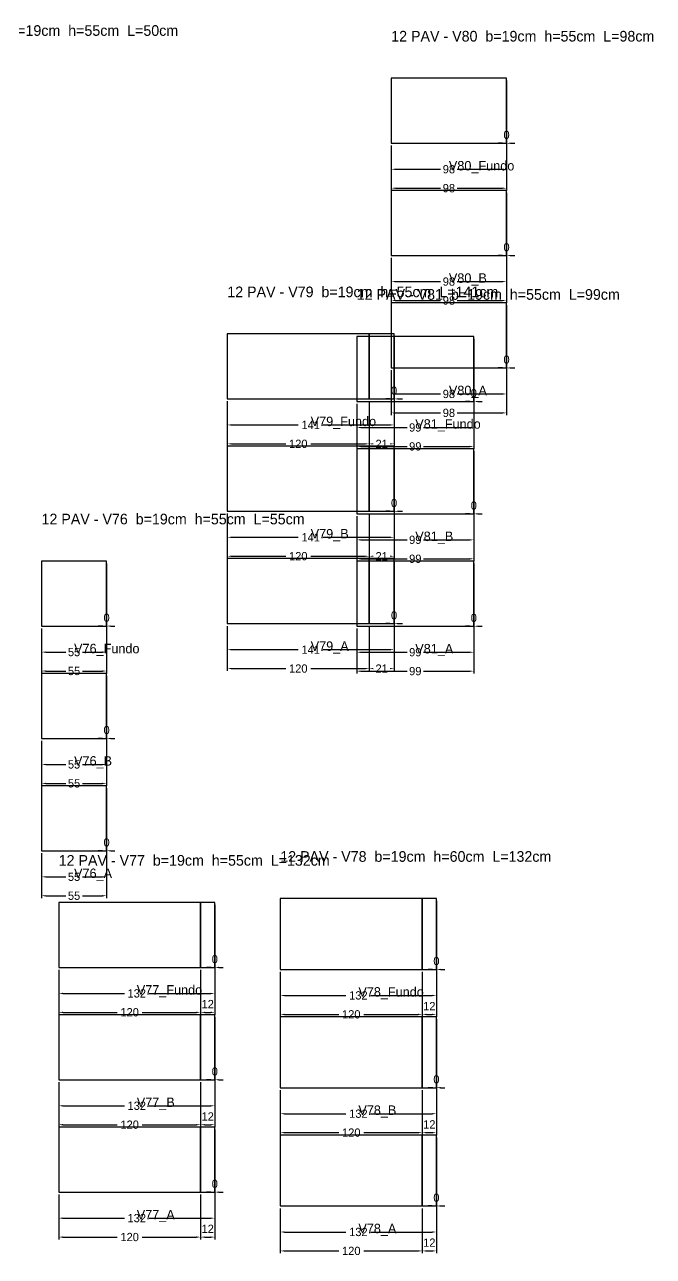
# Model space of a CAD drawing. Header units: metres. Extents: x 946 to 6411, y 1397 to 3666.
# Drawn here: x 5879 to 6411, y 1943 to 2984 of the extents above; entities that cross this region are included whole.
import ezdxf

# ---------------------------------------------------------------- set-up
doc = ezdxf.new("R2010")
doc.units = ezdxf.units.M
doc.layers.add('COTA', color=3, linetype='Continuous')
doc.dimstyles.new('COTA_VIG', dxfattribs={"dimtxt": 7, "dimasz": 3.5, "dimexe": 2, "dimexo": 2, "dimgap": 1.5, "dimtad": 1, "dimdec": 1, "dimcen": 2.5, "dimclrd": 3, "dimclre": 3, "dimclrt": 3, "dimazin": 3, "dimtfac": 1, "dimtmove": 0, "dimatfit": 3})

# ---------------------------------------------------------------- blocks, each defined once
blk = doc.blocks.new('_CLOSEDFILLED')
at = {"color": 0, "linetype": 'BYBLOCK'}
blk.add_solid([(-1, 0.16), (0, 0), (-1, -0.16)], dxfattribs=at)
blk = doc.blocks.new('*D709')
at = {"color": 3}
for p, q in [((5893.61, 2283.52), (5893.61, 2261.52)), ((5948.61, 2283.52), (5948.61, 2261.52)), ((5897.11, 2263.52), (5914.11, 2263.52)), ((5928.11, 2263.52), (5945.11, 2263.52))]:
    blk.add_line(p, q, dxfattribs=at)
at = {"layer": 'Defpoints'}
for p in [(5893.61, 2285.52), (5948.61, 2285.52), (5893.61, 2263.52)]:
    blk.add_point(p, dxfattribs=at)
at = {"layer": 'COTA', "color": 3, "xscale": 3.5, "yscale": 3.5, "rotation": 180}
blk.add_blockref('_CLOSEDFILLED', (5893.61, 2263.52), dxfattribs=at)
at = {"layer": 'COTA', "color": 3, "xscale": 3.5, "yscale": 3.5}
blk.add_blockref('_CLOSEDFILLED', (5948.61, 2263.52), dxfattribs=at)
at = {"layer": 'COTA', "color": 3, "insert": (5921.11, 2263.52), "char_height": 7, "attachment_point": 5}
blk.add_mtext('55', dxfattribs=at)
blk = doc.blocks.new('*D710')
at = {"color": 3}
for p, q in [((5893.61, 2283.52), (5893.61, 2245.52)), ((5948.61, 2283.52), (5948.61, 2245.52)), ((5897.11, 2247.52), (5914.11, 2247.52)), ((5928.11, 2247.52), (5945.11, 2247.52))]:
    blk.add_line(p, q, dxfattribs=at)
at = {"layer": 'Defpoints'}
for p in [(5893.61, 2285.52), (5948.61, 2285.52), (5893.61, 2247.52)]:
    blk.add_point(p, dxfattribs=at)
at = {"layer": 'COTA', "color": 3, "xscale": 3.5, "yscale": 3.5, "rotation": 180}
blk.add_blockref('_CLOSEDFILLED', (5893.61, 2247.52), dxfattribs=at)
at = {"layer": 'COTA', "color": 3, "xscale": 3.5, "yscale": 3.5}
blk.add_blockref('_CLOSEDFILLED', (5948.61, 2247.52), dxfattribs=at)
at = {"layer": 'COTA', "color": 3, "insert": (5921.11, 2247.52), "char_height": 7, "attachment_point": 5}
blk.add_mtext('55', dxfattribs=at)
blk = doc.blocks.new('*D712')
at = {"color": 3}
for p, q in [((5893.61, 2378.52), (5893.61, 2356.52)), ((5948.61, 2378.52), (5948.61, 2356.52)), ((5897.11, 2358.52), (5914.11, 2358.52)), ((5928.11, 2358.52), (5945.11, 2358.52))]:
    blk.add_line(p, q, dxfattribs=at)
at = {"layer": 'Defpoints'}
for p in [(5893.61, 2380.52), (5948.61, 2380.52), (5893.61, 2358.52)]:
    blk.add_point(p, dxfattribs=at)
at = {"layer": 'COTA', "color": 3, "xscale": 3.5, "yscale": 3.5, "rotation": 180}
blk.add_blockref('_CLOSEDFILLED', (5893.61, 2358.52), dxfattribs=at)
at = {"layer": 'COTA', "color": 3, "xscale": 3.5, "yscale": 3.5}
blk.add_blockref('_CLOSEDFILLED', (5948.61, 2358.52), dxfattribs=at)
at = {"layer": 'COTA', "color": 3, "insert": (5921.11, 2358.52), "char_height": 7, "attachment_point": 5}
blk.add_mtext('55', dxfattribs=at)
blk = doc.blocks.new('*D713')
at = {"color": 3}
for p, q in [((5893.61, 2378.52), (5893.61, 2340.52)), ((5948.61, 2378.52), (5948.61, 2340.52)), ((5897.11, 2342.52), (5914.11, 2342.52)), ((5928.11, 2342.52), (5945.11, 2342.52))]:
    blk.add_line(p, q, dxfattribs=at)
at = {"layer": 'Defpoints'}
for p in [(5893.61, 2380.52), (5948.61, 2380.52), (5893.61, 2342.52)]:
    blk.add_point(p, dxfattribs=at)
at = {"layer": 'COTA', "color": 3, "xscale": 3.5, "yscale": 3.5, "rotation": 180}
blk.add_blockref('_CLOSEDFILLED', (5893.61, 2342.52), dxfattribs=at)
at = {"layer": 'COTA', "color": 3, "xscale": 3.5, "yscale": 3.5}
blk.add_blockref('_CLOSEDFILLED', (5948.61, 2342.52), dxfattribs=at)
at = {"layer": 'COTA', "color": 3, "insert": (5921.11, 2342.52), "char_height": 7, "attachment_point": 5}
blk.add_mtext('55', dxfattribs=at)
blk = doc.blocks.new('*D715')
at = {"color": 3}
for p, q in [((5893.61, 2473.52), (5893.61, 2451.52)), ((5948.61, 2473.52), (5948.61, 2451.52)), ((5897.11, 2453.52), (5914.11, 2453.52)), ((5928.11, 2453.52), (5945.11, 2453.52))]:
    blk.add_line(p, q, dxfattribs=at)
at = {"layer": 'Defpoints'}
for p in [(5893.61, 2475.52), (5948.61, 2475.52), (5893.61, 2453.52)]:
    blk.add_point(p, dxfattribs=at)
at = {"layer": 'COTA', "color": 3, "xscale": 3.5, "yscale": 3.5, "rotation": 180}
blk.add_blockref('_CLOSEDFILLED', (5893.61, 2453.52), dxfattribs=at)
at = {"layer": 'COTA', "color": 3, "xscale": 3.5, "yscale": 3.5}
blk.add_blockref('_CLOSEDFILLED', (5948.61, 2453.52), dxfattribs=at)
at = {"layer": 'COTA', "color": 3, "insert": (5921.11, 2453.52), "char_height": 7, "attachment_point": 5}
blk.add_mtext('55', dxfattribs=at)
blk = doc.blocks.new('*D716')
at = {"color": 3}
for p, q in [((5893.61, 2473.52), (5893.61, 2435.52)), ((5948.61, 2473.52), (5948.61, 2435.52)), ((5897.11, 2437.52), (5914.11, 2437.52)), ((5928.11, 2437.52), (5945.11, 2437.52))]:
    blk.add_line(p, q, dxfattribs=at)
at = {"layer": 'Defpoints'}
for p in [(5893.61, 2475.52), (5948.61, 2475.52), (5893.61, 2437.52)]:
    blk.add_point(p, dxfattribs=at)
at = {"layer": 'COTA', "color": 3, "xscale": 3.5, "yscale": 3.5, "rotation": 180}
blk.add_blockref('_CLOSEDFILLED', (5893.61, 2437.52), dxfattribs=at)
at = {"layer": 'COTA', "color": 3, "xscale": 3.5, "yscale": 3.5}
blk.add_blockref('_CLOSEDFILLED', (5948.61, 2437.52), dxfattribs=at)
at = {"layer": 'COTA', "color": 3, "insert": (5921.11, 2437.52), "char_height": 7, "attachment_point": 5}
blk.add_mtext('55', dxfattribs=at)
blk = doc.blocks.new('*D718')
at = {"color": 3}
for p, q in [((5908.11, 1994.93), (5908.11, 1972.93)), ((6040.11, 1994.93), (6040.11, 1972.93)), ((5911.61, 1974.93), (5963.61, 1974.93)), ((5984.61, 1974.93), (6036.61, 1974.93))]:
    blk.add_line(p, q, dxfattribs=at)
at = {"layer": 'Defpoints'}
for p in [(5908.11, 1996.93), (6040.11, 1996.93), (5908.11, 1974.93)]:
    blk.add_point(p, dxfattribs=at)
at = {"layer": 'COTA', "color": 3, "xscale": 3.5, "yscale": 3.5, "rotation": 180}
blk.add_blockref('_CLOSEDFILLED', (5908.11, 1974.93), dxfattribs=at)
at = {"layer": 'COTA', "color": 3, "xscale": 3.5, "yscale": 3.5}
blk.add_blockref('_CLOSEDFILLED', (6040.11, 1974.93), dxfattribs=at)
at = {"layer": 'COTA', "color": 3, "insert": (5974.11, 1974.93), "char_height": 7, "attachment_point": 5}
blk.add_mtext('132', dxfattribs=at)
blk = doc.blocks.new('*D719')
at = {"color": 3}
for p, q in [((5908.11, 1994.93), (5908.11, 1956.93)), ((6028.11, 1994.93), (6028.11, 1956.93)), ((5911.61, 1958.93), (5957.61, 1958.93)), ((5978.61, 1958.93), (6024.61, 1958.93))]:
    blk.add_line(p, q, dxfattribs=at)
at = {"layer": 'Defpoints'}
for p in [(5908.11, 1996.93), (6028.11, 1996.93), (5908.11, 1958.93)]:
    blk.add_point(p, dxfattribs=at)
at = {"layer": 'COTA', "color": 3, "xscale": 3.5, "yscale": 3.5, "rotation": 180}
blk.add_blockref('_CLOSEDFILLED', (5908.11, 1958.93), dxfattribs=at)
at = {"layer": 'COTA', "color": 3, "xscale": 3.5, "yscale": 3.5}
blk.add_blockref('_CLOSEDFILLED', (6028.11, 1958.93), dxfattribs=at)
at = {"layer": 'COTA', "color": 3, "insert": (5968.11, 1958.93), "char_height": 7, "attachment_point": 5}
blk.add_mtext('120', dxfattribs=at)
blk = doc.blocks.new('*D722')
at = {"color": 3}
for p, q in [((5908.11, 2089.93), (5908.11, 2067.93)), ((6040.11, 2089.93), (6040.11, 2067.93)), ((5911.61, 2069.93), (5963.61, 2069.93)), ((5984.61, 2069.93), (6036.61, 2069.93))]:
    blk.add_line(p, q, dxfattribs=at)
at = {"layer": 'Defpoints'}
for p in [(5908.11, 2091.93), (6040.11, 2091.93), (5908.11, 2069.93)]:
    blk.add_point(p, dxfattribs=at)
at = {"layer": 'COTA', "color": 3, "xscale": 3.5, "yscale": 3.5, "rotation": 180}
blk.add_blockref('_CLOSEDFILLED', (5908.11, 2069.93), dxfattribs=at)
at = {"layer": 'COTA', "color": 3, "xscale": 3.5, "yscale": 3.5}
blk.add_blockref('_CLOSEDFILLED', (6040.11, 2069.93), dxfattribs=at)
at = {"layer": 'COTA', "color": 3, "insert": (5974.11, 2069.93), "char_height": 7, "attachment_point": 5}
blk.add_mtext('132', dxfattribs=at)
blk = doc.blocks.new('*D723')
at = {"color": 3}
for p, q in [((5908.11, 2089.93), (5908.11, 2051.93)), ((6028.11, 2089.93), (6028.11, 2051.93)), ((5911.61, 2053.93), (5957.61, 2053.93)), ((5978.61, 2053.93), (6024.61, 2053.93))]:
    blk.add_line(p, q, dxfattribs=at)
at = {"layer": 'Defpoints'}
for p in [(5908.11, 2091.93), (6028.11, 2091.93), (5908.11, 2053.93)]:
    blk.add_point(p, dxfattribs=at)
at = {"layer": 'COTA', "color": 3, "xscale": 3.5, "yscale": 3.5, "rotation": 180}
blk.add_blockref('_CLOSEDFILLED', (5908.11, 2053.93), dxfattribs=at)
at = {"layer": 'COTA', "color": 3, "xscale": 3.5, "yscale": 3.5}
blk.add_blockref('_CLOSEDFILLED', (6028.11, 2053.93), dxfattribs=at)
at = {"layer": 'COTA', "color": 3, "insert": (5968.11, 2053.93), "char_height": 7, "attachment_point": 5}
blk.add_mtext('120', dxfattribs=at)
blk = doc.blocks.new('*D726')
at = {"color": 3}
for p, q in [((5908.11, 2184.93), (5908.11, 2162.93)), ((6040.11, 2184.93), (6040.11, 2162.93)), ((5911.61, 2164.93), (5963.61, 2164.93)), ((5984.61, 2164.93), (6036.61, 2164.93))]:
    blk.add_line(p, q, dxfattribs=at)
at = {"layer": 'Defpoints'}
for p in [(5908.11, 2186.93), (6040.11, 2186.93), (5908.11, 2164.93)]:
    blk.add_point(p, dxfattribs=at)
at = {"layer": 'COTA', "color": 3, "xscale": 3.5, "yscale": 3.5, "rotation": 180}
blk.add_blockref('_CLOSEDFILLED', (5908.11, 2164.93), dxfattribs=at)
at = {"layer": 'COTA', "color": 3, "xscale": 3.5, "yscale": 3.5}
blk.add_blockref('_CLOSEDFILLED', (6040.11, 2164.93), dxfattribs=at)
at = {"layer": 'COTA', "color": 3, "insert": (5974.11, 2164.93), "char_height": 7, "attachment_point": 5}
blk.add_mtext('132', dxfattribs=at)
blk = doc.blocks.new('*D727')
at = {"color": 3}
for p, q in [((5908.11, 2184.93), (5908.11, 2146.93)), ((6028.11, 2184.93), (6028.11, 2146.93)), ((5911.61, 2148.93), (5957.61, 2148.93)), ((5978.61, 2148.93), (6024.61, 2148.93))]:
    blk.add_line(p, q, dxfattribs=at)
at = {"layer": 'Defpoints'}
for p in [(5908.11, 2186.93), (6028.11, 2186.93), (5908.11, 2148.93)]:
    blk.add_point(p, dxfattribs=at)
at = {"layer": 'COTA', "color": 3, "xscale": 3.5, "yscale": 3.5, "rotation": 180}
blk.add_blockref('_CLOSEDFILLED', (5908.11, 2148.93), dxfattribs=at)
at = {"layer": 'COTA', "color": 3, "xscale": 3.5, "yscale": 3.5}
blk.add_blockref('_CLOSEDFILLED', (6028.11, 2148.93), dxfattribs=at)
at = {"layer": 'COTA', "color": 3, "insert": (5968.11, 2148.93), "char_height": 7, "attachment_point": 5}
blk.add_mtext('120', dxfattribs=at)
blk = doc.blocks.new('*D730')
at = {"color": 3}
for p, q in [((6095.5, 1983.22), (6095.5, 1961.22)), ((6227.5, 1983.22), (6227.5, 1961.22)), ((6099, 1963.22), (6151, 1963.22)), ((6172, 1963.22), (6224, 1963.22))]:
    blk.add_line(p, q, dxfattribs=at)
at = {"layer": 'Defpoints'}
for p in [(6095.5, 1985.22), (6227.5, 1985.22), (6095.5, 1963.22)]:
    blk.add_point(p, dxfattribs=at)
at = {"layer": 'COTA', "color": 3, "xscale": 3.5, "yscale": 3.5, "rotation": 180}
blk.add_blockref('_CLOSEDFILLED', (6095.5, 1963.22), dxfattribs=at)
at = {"layer": 'COTA', "color": 3, "xscale": 3.5, "yscale": 3.5}
blk.add_blockref('_CLOSEDFILLED', (6227.5, 1963.22), dxfattribs=at)
at = {"layer": 'COTA', "color": 3, "insert": (6161.5, 1963.22), "char_height": 7, "attachment_point": 5}
blk.add_mtext('132', dxfattribs=at)
blk = doc.blocks.new('*D731')
at = {"color": 3}
for p, q in [((6095.5, 1983.22), (6095.5, 1945.22)), ((6215.5, 1983.22), (6215.5, 1945.22)), ((6099, 1947.22), (6145, 1947.22)), ((6166, 1947.22), (6212, 1947.22))]:
    blk.add_line(p, q, dxfattribs=at)
at = {"layer": 'Defpoints'}
for p in [(6095.5, 1985.22), (6215.5, 1985.22), (6095.5, 1947.22)]:
    blk.add_point(p, dxfattribs=at)
at = {"layer": 'COTA', "color": 3, "xscale": 3.5, "yscale": 3.5, "rotation": 180}
blk.add_blockref('_CLOSEDFILLED', (6095.5, 1947.22), dxfattribs=at)
at = {"layer": 'COTA', "color": 3, "xscale": 3.5, "yscale": 3.5}
blk.add_blockref('_CLOSEDFILLED', (6215.5, 1947.22), dxfattribs=at)
at = {"layer": 'COTA', "color": 3, "insert": (6155.5, 1947.22), "char_height": 7, "attachment_point": 5}
blk.add_mtext('120', dxfattribs=at)
blk = doc.blocks.new('*D734')
at = {"color": 3}
for p, q in [((6095.5, 2083.22), (6095.5, 2061.22)), ((6227.5, 2083.22), (6227.5, 2061.22)), ((6099, 2063.22), (6151, 2063.22)), ((6172, 2063.22), (6224, 2063.22))]:
    blk.add_line(p, q, dxfattribs=at)
at = {"layer": 'Defpoints'}
for p in [(6095.5, 2085.22), (6227.5, 2085.22), (6095.5, 2063.22)]:
    blk.add_point(p, dxfattribs=at)
at = {"layer": 'COTA', "color": 3, "xscale": 3.5, "yscale": 3.5, "rotation": 180}
blk.add_blockref('_CLOSEDFILLED', (6095.5, 2063.22), dxfattribs=at)
at = {"layer": 'COTA', "color": 3, "xscale": 3.5, "yscale": 3.5}
blk.add_blockref('_CLOSEDFILLED', (6227.5, 2063.22), dxfattribs=at)
at = {"layer": 'COTA', "color": 3, "insert": (6161.5, 2063.22), "char_height": 7, "attachment_point": 5}
blk.add_mtext('132', dxfattribs=at)
blk = doc.blocks.new('*D735')
at = {"color": 3}
for p, q in [((6095.5, 2083.22), (6095.5, 2045.22)), ((6215.5, 2083.22), (6215.5, 2045.22)), ((6099, 2047.22), (6145, 2047.22)), ((6166, 2047.22), (6212, 2047.22))]:
    blk.add_line(p, q, dxfattribs=at)
at = {"layer": 'Defpoints'}
for p in [(6095.5, 2085.22), (6215.5, 2085.22), (6095.5, 2047.22)]:
    blk.add_point(p, dxfattribs=at)
at = {"layer": 'COTA', "color": 3, "xscale": 3.5, "yscale": 3.5, "rotation": 180}
blk.add_blockref('_CLOSEDFILLED', (6095.5, 2047.22), dxfattribs=at)
at = {"layer": 'COTA', "color": 3, "xscale": 3.5, "yscale": 3.5}
blk.add_blockref('_CLOSEDFILLED', (6215.5, 2047.22), dxfattribs=at)
at = {"layer": 'COTA', "color": 3, "insert": (6155.5, 2047.22), "char_height": 7, "attachment_point": 5}
blk.add_mtext('120', dxfattribs=at)
blk = doc.blocks.new('*D738')
at = {"color": 3}
for p, q in [((6095.5, 2183.22), (6095.5, 2161.22)), ((6227.5, 2183.22), (6227.5, 2161.22)), ((6099, 2163.22), (6151, 2163.22)), ((6172, 2163.22), (6224, 2163.22))]:
    blk.add_line(p, q, dxfattribs=at)
at = {"layer": 'Defpoints'}
for p in [(6095.5, 2185.22), (6227.5, 2185.22), (6095.5, 2163.22)]:
    blk.add_point(p, dxfattribs=at)
at = {"layer": 'COTA', "color": 3, "xscale": 3.5, "yscale": 3.5, "rotation": 180}
blk.add_blockref('_CLOSEDFILLED', (6095.5, 2163.22), dxfattribs=at)
at = {"layer": 'COTA', "color": 3, "xscale": 3.5, "yscale": 3.5}
blk.add_blockref('_CLOSEDFILLED', (6227.5, 2163.22), dxfattribs=at)
at = {"layer": 'COTA', "color": 3, "insert": (6161.5, 2163.22), "char_height": 7, "attachment_point": 5}
blk.add_mtext('132', dxfattribs=at)
blk = doc.blocks.new('*D739')
at = {"color": 3}
for p, q in [((6095.5, 2183.22), (6095.5, 2145.22)), ((6215.5, 2183.22), (6215.5, 2145.22)), ((6099, 2147.22), (6145, 2147.22)), ((6166, 2147.22), (6212, 2147.22))]:
    blk.add_line(p, q, dxfattribs=at)
at = {"layer": 'Defpoints'}
for p in [(6095.5, 2185.22), (6215.5, 2185.22), (6095.5, 2147.22)]:
    blk.add_point(p, dxfattribs=at)
at = {"layer": 'COTA', "color": 3, "xscale": 3.5, "yscale": 3.5, "rotation": 180}
blk.add_blockref('_CLOSEDFILLED', (6095.5, 2147.22), dxfattribs=at)
at = {"layer": 'COTA', "color": 3, "xscale": 3.5, "yscale": 3.5}
blk.add_blockref('_CLOSEDFILLED', (6215.5, 2147.22), dxfattribs=at)
at = {"layer": 'COTA', "color": 3, "insert": (6155.5, 2147.22), "char_height": 7, "attachment_point": 5}
blk.add_mtext('120', dxfattribs=at)
blk = doc.blocks.new('*D742')
at = {"color": 3}
for p, q in [((6050.68, 2475.58), (6050.68, 2453.58)), ((6191.68, 2475.58), (6191.68, 2453.58)), ((6054.18, 2455.58), (6110.68, 2455.58)), ((6131.68, 2455.58), (6188.18, 2455.58))]:
    blk.add_line(p, q, dxfattribs=at)
at = {"layer": 'Defpoints'}
for p in [(6050.68, 2477.58), (6191.68, 2477.58), (6050.68, 2455.58)]:
    blk.add_point(p, dxfattribs=at)
at = {"layer": 'COTA', "color": 3, "xscale": 3.5, "yscale": 3.5, "rotation": 180}
blk.add_blockref('_CLOSEDFILLED', (6050.68, 2455.58), dxfattribs=at)
at = {"layer": 'COTA', "color": 3, "xscale": 3.5, "yscale": 3.5}
blk.add_blockref('_CLOSEDFILLED', (6191.68, 2455.58), dxfattribs=at)
at = {"layer": 'COTA', "color": 3, "insert": (6121.18, 2455.58), "char_height": 7, "attachment_point": 5}
blk.add_mtext('141', dxfattribs=at)
blk = doc.blocks.new('*D743')
at = {"color": 3}
for p, q in [((6050.68, 2475.58), (6050.68, 2437.58)), ((6170.68, 2475.58), (6170.68, 2437.58)), ((6054.18, 2439.58), (6100.18, 2439.58)), ((6121.18, 2439.58), (6167.18, 2439.58))]:
    blk.add_line(p, q, dxfattribs=at)
at = {"layer": 'Defpoints'}
for p in [(6050.68, 2477.58), (6170.68, 2477.58), (6050.68, 2439.58)]:
    blk.add_point(p, dxfattribs=at)
at = {"layer": 'COTA', "color": 3, "xscale": 3.5, "yscale": 3.5, "rotation": 180}
blk.add_blockref('_CLOSEDFILLED', (6050.68, 2439.58), dxfattribs=at)
at = {"layer": 'COTA', "color": 3, "xscale": 3.5, "yscale": 3.5}
blk.add_blockref('_CLOSEDFILLED', (6170.68, 2439.58), dxfattribs=at)
at = {"layer": 'COTA', "color": 3, "insert": (6110.68, 2439.58), "char_height": 7, "attachment_point": 5}
blk.add_mtext('120', dxfattribs=at)
blk = doc.blocks.new('*D744')
at = {"color": 3}
for p, q in [((6170.68, 2475.58), (6170.68, 2437.58)), ((6191.68, 2475.58), (6191.68, 2437.58))]:
    blk.add_line(p, q, dxfattribs=at)
at = {"layer": 'Defpoints'}
for p in [(6170.68, 2477.58), (6191.68, 2477.58), (6170.68, 2439.58)]:
    blk.add_point(p, dxfattribs=at)
at = {"layer": 'COTA', "color": 3, "xscale": 3.5, "yscale": 3.5, "rotation": 180}
blk.add_blockref('_CLOSEDFILLED', (6170.68, 2439.58), dxfattribs=at)
at = {"layer": 'COTA', "color": 3, "xscale": 3.5, "yscale": 3.5}
blk.add_blockref('_CLOSEDFILLED', (6191.68, 2439.58), dxfattribs=at)
at = {"layer": 'COTA', "color": 3, "insert": (6181.18, 2439.58), "char_height": 7, "attachment_point": 5}
blk.add_mtext('21', dxfattribs=at)
blk = doc.blocks.new('*D746')
at = {"color": 3}
for p, q in [((6050.68, 2570.58), (6050.68, 2548.58)), ((6191.68, 2570.58), (6191.68, 2548.58)), ((6054.18, 2550.58), (6110.68, 2550.58)), ((6131.68, 2550.58), (6188.18, 2550.58))]:
    blk.add_line(p, q, dxfattribs=at)
at = {"layer": 'Defpoints'}
for p in [(6050.68, 2572.58), (6191.68, 2572.58), (6050.68, 2550.58)]:
    blk.add_point(p, dxfattribs=at)
at = {"layer": 'COTA', "color": 3, "xscale": 3.5, "yscale": 3.5, "rotation": 180}
blk.add_blockref('_CLOSEDFILLED', (6050.68, 2550.58), dxfattribs=at)
at = {"layer": 'COTA', "color": 3, "xscale": 3.5, "yscale": 3.5}
blk.add_blockref('_CLOSEDFILLED', (6191.68, 2550.58), dxfattribs=at)
at = {"layer": 'COTA', "color": 3, "insert": (6121.18, 2550.58), "char_height": 7, "attachment_point": 5}
blk.add_mtext('141', dxfattribs=at)
blk = doc.blocks.new('*D747')
at = {"color": 3}
for p, q in [((6050.68, 2570.58), (6050.68, 2532.58)), ((6170.68, 2570.58), (6170.68, 2532.58)), ((6054.18, 2534.58), (6100.18, 2534.58)), ((6121.18, 2534.58), (6167.18, 2534.58))]:
    blk.add_line(p, q, dxfattribs=at)
at = {"layer": 'Defpoints'}
for p in [(6050.68, 2572.58), (6170.68, 2572.58), (6050.68, 2534.58)]:
    blk.add_point(p, dxfattribs=at)
at = {"layer": 'COTA', "color": 3, "xscale": 3.5, "yscale": 3.5, "rotation": 180}
blk.add_blockref('_CLOSEDFILLED', (6050.68, 2534.58), dxfattribs=at)
at = {"layer": 'COTA', "color": 3, "xscale": 3.5, "yscale": 3.5}
blk.add_blockref('_CLOSEDFILLED', (6170.68, 2534.58), dxfattribs=at)
at = {"layer": 'COTA', "color": 3, "insert": (6110.68, 2534.58), "char_height": 7, "attachment_point": 5}
blk.add_mtext('120', dxfattribs=at)
blk = doc.blocks.new('*D748')
at = {"color": 3}
for p, q in [((6170.68, 2570.58), (6170.68, 2532.58)), ((6191.68, 2570.58), (6191.68, 2532.58))]:
    blk.add_line(p, q, dxfattribs=at)
at = {"layer": 'Defpoints'}
for p in [(6170.68, 2572.58), (6191.68, 2572.58), (6170.68, 2534.58)]:
    blk.add_point(p, dxfattribs=at)
at = {"layer": 'COTA', "color": 3, "xscale": 3.5, "yscale": 3.5, "rotation": 180}
blk.add_blockref('_CLOSEDFILLED', (6170.68, 2534.58), dxfattribs=at)
at = {"layer": 'COTA', "color": 3, "xscale": 3.5, "yscale": 3.5}
blk.add_blockref('_CLOSEDFILLED', (6191.68, 2534.58), dxfattribs=at)
at = {"layer": 'COTA', "color": 3, "insert": (6181.18, 2534.58), "char_height": 7, "attachment_point": 5}
blk.add_mtext('21', dxfattribs=at)
blk = doc.blocks.new('*D750')
at = {"color": 3}
for p, q in [((6050.68, 2665.58), (6050.68, 2643.58)), ((6191.68, 2665.58), (6191.68, 2643.58)), ((6054.18, 2645.58), (6110.68, 2645.58)), ((6131.68, 2645.58), (6188.18, 2645.58))]:
    blk.add_line(p, q, dxfattribs=at)
at = {"layer": 'Defpoints'}
for p in [(6050.68, 2667.58), (6191.68, 2667.58), (6050.68, 2645.58)]:
    blk.add_point(p, dxfattribs=at)
at = {"layer": 'COTA', "color": 3, "xscale": 3.5, "yscale": 3.5, "rotation": 180}
blk.add_blockref('_CLOSEDFILLED', (6050.68, 2645.58), dxfattribs=at)
at = {"layer": 'COTA', "color": 3, "xscale": 3.5, "yscale": 3.5}
blk.add_blockref('_CLOSEDFILLED', (6191.68, 2645.58), dxfattribs=at)
at = {"layer": 'COTA', "color": 3, "insert": (6121.18, 2645.58), "char_height": 7, "attachment_point": 5}
blk.add_mtext('141', dxfattribs=at)
blk = doc.blocks.new('*D751')
at = {"color": 3}
for p, q in [((6050.68, 2665.58), (6050.68, 2627.58)), ((6170.68, 2665.58), (6170.68, 2627.58)), ((6054.18, 2629.58), (6100.18, 2629.58)), ((6121.18, 2629.58), (6167.18, 2629.58))]:
    blk.add_line(p, q, dxfattribs=at)
at = {"layer": 'Defpoints'}
for p in [(6050.68, 2667.58), (6170.68, 2667.58), (6050.68, 2629.58)]:
    blk.add_point(p, dxfattribs=at)
at = {"layer": 'COTA', "color": 3, "xscale": 3.5, "yscale": 3.5, "rotation": 180}
blk.add_blockref('_CLOSEDFILLED', (6050.68, 2629.58), dxfattribs=at)
at = {"layer": 'COTA', "color": 3, "xscale": 3.5, "yscale": 3.5}
blk.add_blockref('_CLOSEDFILLED', (6170.68, 2629.58), dxfattribs=at)
at = {"layer": 'COTA', "color": 3, "insert": (6110.68, 2629.58), "char_height": 7, "attachment_point": 5}
blk.add_mtext('120', dxfattribs=at)
blk = doc.blocks.new('*D752')
at = {"color": 3}
for p, q in [((6170.68, 2665.58), (6170.68, 2627.58)), ((6191.68, 2665.58), (6191.68, 2627.58))]:
    blk.add_line(p, q, dxfattribs=at)
at = {"layer": 'Defpoints'}
for p in [(6170.68, 2667.58), (6191.68, 2667.58), (6170.68, 2629.58)]:
    blk.add_point(p, dxfattribs=at)
at = {"layer": 'COTA', "color": 3, "xscale": 3.5, "yscale": 3.5, "rotation": 180}
blk.add_blockref('_CLOSEDFILLED', (6170.68, 2629.58), dxfattribs=at)
at = {"layer": 'COTA', "color": 3, "xscale": 3.5, "yscale": 3.5}
blk.add_blockref('_CLOSEDFILLED', (6191.68, 2629.58), dxfattribs=at)
at = {"layer": 'COTA', "color": 3, "insert": (6181.18, 2629.58), "char_height": 7, "attachment_point": 5}
blk.add_mtext('21', dxfattribs=at)
blk = doc.blocks.new('*D754')
at = {"color": 3}
for p, q in [((6189.29, 2691.75), (6189.29, 2669.75)), ((6286.79, 2691.75), (6286.79, 2669.75)), ((6192.79, 2671.75), (6231.04, 2671.75)), ((6245.04, 2671.75), (6283.29, 2671.75))]:
    blk.add_line(p, q, dxfattribs=at)
at = {"layer": 'Defpoints'}
for p in [(6189.29, 2693.75), (6286.79, 2693.75), (6189.29, 2671.75)]:
    blk.add_point(p, dxfattribs=at)
at = {"layer": 'COTA', "color": 3, "xscale": 3.5, "yscale": 3.5, "rotation": 180}
blk.add_blockref('_CLOSEDFILLED', (6189.29, 2671.75), dxfattribs=at)
at = {"layer": 'COTA', "color": 3, "xscale": 3.5, "yscale": 3.5}
blk.add_blockref('_CLOSEDFILLED', (6286.79, 2671.75), dxfattribs=at)
at = {"layer": 'COTA', "color": 3, "insert": (6238.04, 2671.75), "char_height": 7, "attachment_point": 5}
blk.add_mtext('98', dxfattribs=at)
blk = doc.blocks.new('*D755')
at = {"color": 3}
for p, q in [((6189.29, 2691.75), (6189.29, 2653.75)), ((6286.79, 2691.75), (6286.79, 2653.75)), ((6192.79, 2655.75), (6231.04, 2655.75)), ((6245.04, 2655.75), (6283.29, 2655.75))]:
    blk.add_line(p, q, dxfattribs=at)
at = {"layer": 'Defpoints'}
for p in [(6189.29, 2693.75), (6286.79, 2693.75), (6189.29, 2655.75)]:
    blk.add_point(p, dxfattribs=at)
at = {"layer": 'COTA', "color": 3, "xscale": 3.5, "yscale": 3.5, "rotation": 180}
blk.add_blockref('_CLOSEDFILLED', (6189.29, 2655.75), dxfattribs=at)
at = {"layer": 'COTA', "color": 3, "xscale": 3.5, "yscale": 3.5}
blk.add_blockref('_CLOSEDFILLED', (6286.79, 2655.75), dxfattribs=at)
at = {"layer": 'COTA', "color": 3, "insert": (6238.04, 2655.75), "char_height": 7, "attachment_point": 5}
blk.add_mtext('98', dxfattribs=at)
blk = doc.blocks.new('*D757')
at = {"color": 3}
for p, q in [((6189.29, 2786.75), (6189.29, 2764.75)), ((6286.79, 2786.75), (6286.79, 2764.75)), ((6192.79, 2766.75), (6231.04, 2766.75)), ((6245.04, 2766.75), (6283.29, 2766.75))]:
    blk.add_line(p, q, dxfattribs=at)
at = {"layer": 'Defpoints'}
for p in [(6189.29, 2788.75), (6286.79, 2788.75), (6189.29, 2766.75)]:
    blk.add_point(p, dxfattribs=at)
at = {"layer": 'COTA', "color": 3, "xscale": 3.5, "yscale": 3.5, "rotation": 180}
blk.add_blockref('_CLOSEDFILLED', (6189.29, 2766.75), dxfattribs=at)
at = {"layer": 'COTA', "color": 3, "xscale": 3.5, "yscale": 3.5}
blk.add_blockref('_CLOSEDFILLED', (6286.79, 2766.75), dxfattribs=at)
at = {"layer": 'COTA', "color": 3, "insert": (6238.04, 2766.75), "char_height": 7, "attachment_point": 5}
blk.add_mtext('98', dxfattribs=at)
blk = doc.blocks.new('*D758')
at = {"color": 3}
for p, q in [((6189.29, 2786.75), (6189.29, 2748.75)), ((6286.79, 2786.75), (6286.79, 2748.75)), ((6192.79, 2750.75), (6231.04, 2750.75)), ((6245.04, 2750.75), (6283.29, 2750.75))]:
    blk.add_line(p, q, dxfattribs=at)
at = {"layer": 'Defpoints'}
for p in [(6189.29, 2788.75), (6286.79, 2788.75), (6189.29, 2750.75)]:
    blk.add_point(p, dxfattribs=at)
at = {"layer": 'COTA', "color": 3, "xscale": 3.5, "yscale": 3.5, "rotation": 180}
blk.add_blockref('_CLOSEDFILLED', (6189.29, 2750.75), dxfattribs=at)
at = {"layer": 'COTA', "color": 3, "xscale": 3.5, "yscale": 3.5}
blk.add_blockref('_CLOSEDFILLED', (6286.79, 2750.75), dxfattribs=at)
at = {"layer": 'COTA', "color": 3, "insert": (6238.04, 2750.75), "char_height": 7, "attachment_point": 5}
blk.add_mtext('98', dxfattribs=at)
blk = doc.blocks.new('*D760')
at = {"color": 3}
for p, q in [((6189.29, 2881.75), (6189.29, 2859.75)), ((6286.79, 2881.75), (6286.79, 2859.75)), ((6192.79, 2861.75), (6231.04, 2861.75)), ((6245.04, 2861.75), (6283.29, 2861.75))]:
    blk.add_line(p, q, dxfattribs=at)
at = {"layer": 'Defpoints'}
for p in [(6189.29, 2883.75), (6286.79, 2883.75), (6189.29, 2861.75)]:
    blk.add_point(p, dxfattribs=at)
at = {"layer": 'COTA', "color": 3, "xscale": 3.5, "yscale": 3.5, "rotation": 180}
blk.add_blockref('_CLOSEDFILLED', (6189.29, 2861.75), dxfattribs=at)
at = {"layer": 'COTA', "color": 3, "xscale": 3.5, "yscale": 3.5}
blk.add_blockref('_CLOSEDFILLED', (6286.79, 2861.75), dxfattribs=at)
at = {"layer": 'COTA', "color": 3, "insert": (6238.04, 2861.75), "char_height": 7, "attachment_point": 5}
blk.add_mtext('98', dxfattribs=at)
blk = doc.blocks.new('*D761')
at = {"color": 3}
for p, q in [((6189.29, 2881.75), (6189.29, 2843.75)), ((6286.79, 2881.75), (6286.79, 2843.75)), ((6192.79, 2845.75), (6231.04, 2845.75)), ((6245.04, 2845.75), (6283.29, 2845.75))]:
    blk.add_line(p, q, dxfattribs=at)
at = {"layer": 'Defpoints'}
for p in [(6189.29, 2883.75), (6286.79, 2883.75), (6189.29, 2845.75)]:
    blk.add_point(p, dxfattribs=at)
at = {"layer": 'COTA', "color": 3, "xscale": 3.5, "yscale": 3.5, "rotation": 180}
blk.add_blockref('_CLOSEDFILLED', (6189.29, 2845.75), dxfattribs=at)
at = {"layer": 'COTA', "color": 3, "xscale": 3.5, "yscale": 3.5}
blk.add_blockref('_CLOSEDFILLED', (6286.79, 2845.75), dxfattribs=at)
at = {"layer": 'COTA', "color": 3, "insert": (6238.04, 2845.75), "char_height": 7, "attachment_point": 5}
blk.add_mtext('98', dxfattribs=at)
blk = doc.blocks.new('*D763')
at = {"color": 3}
for p, q in [((6160.12, 2473.4), (6160.12, 2451.4)), ((6259.12, 2473.4), (6259.12, 2451.4)), ((6163.62, 2453.4), (6202.62, 2453.4)), ((6216.62, 2453.4), (6255.62, 2453.4))]:
    blk.add_line(p, q, dxfattribs=at)
at = {"layer": 'Defpoints'}
for p in [(6160.12, 2475.4), (6259.12, 2475.4), (6160.12, 2453.4)]:
    blk.add_point(p, dxfattribs=at)
at = {"layer": 'COTA', "color": 3, "xscale": 3.5, "yscale": 3.5, "rotation": 180}
blk.add_blockref('_CLOSEDFILLED', (6160.12, 2453.4), dxfattribs=at)
at = {"layer": 'COTA', "color": 3, "xscale": 3.5, "yscale": 3.5}
blk.add_blockref('_CLOSEDFILLED', (6259.12, 2453.4), dxfattribs=at)
at = {"layer": 'COTA', "color": 3, "insert": (6209.62, 2453.4), "char_height": 7, "attachment_point": 5}
blk.add_mtext('99', dxfattribs=at)
blk = doc.blocks.new('*D764')
at = {"color": 3}
for p, q in [((6160.12, 2473.4), (6160.12, 2435.4)), ((6259.12, 2473.4), (6259.12, 2435.4)), ((6163.62, 2437.4), (6202.62, 2437.4)), ((6216.62, 2437.4), (6255.62, 2437.4))]:
    blk.add_line(p, q, dxfattribs=at)
at = {"layer": 'Defpoints'}
for p in [(6160.12, 2475.4), (6259.12, 2475.4), (6160.12, 2437.4)]:
    blk.add_point(p, dxfattribs=at)
at = {"layer": 'COTA', "color": 3, "xscale": 3.5, "yscale": 3.5, "rotation": 180}
blk.add_blockref('_CLOSEDFILLED', (6160.12, 2437.4), dxfattribs=at)
at = {"layer": 'COTA', "color": 3, "xscale": 3.5, "yscale": 3.5}
blk.add_blockref('_CLOSEDFILLED', (6259.12, 2437.4), dxfattribs=at)
at = {"layer": 'COTA', "color": 3, "insert": (6209.62, 2437.4), "char_height": 7, "attachment_point": 5}
blk.add_mtext('99', dxfattribs=at)
blk = doc.blocks.new('*D766')
at = {"color": 3}
for p, q in [((6160.12, 2568.4), (6160.12, 2546.4)), ((6259.12, 2568.4), (6259.12, 2546.4)), ((6163.62, 2548.4), (6202.62, 2548.4)), ((6216.62, 2548.4), (6255.62, 2548.4))]:
    blk.add_line(p, q, dxfattribs=at)
at = {"layer": 'Defpoints'}
for p in [(6160.12, 2570.4), (6259.12, 2570.4), (6160.12, 2548.4)]:
    blk.add_point(p, dxfattribs=at)
at = {"layer": 'COTA', "color": 3, "xscale": 3.5, "yscale": 3.5, "rotation": 180}
blk.add_blockref('_CLOSEDFILLED', (6160.12, 2548.4), dxfattribs=at)
at = {"layer": 'COTA', "color": 3, "xscale": 3.5, "yscale": 3.5}
blk.add_blockref('_CLOSEDFILLED', (6259.12, 2548.4), dxfattribs=at)
at = {"layer": 'COTA', "color": 3, "insert": (6209.62, 2548.4), "char_height": 7, "attachment_point": 5}
blk.add_mtext('99', dxfattribs=at)
blk = doc.blocks.new('*D767')
at = {"color": 3}
for p, q in [((6160.12, 2568.4), (6160.12, 2530.4)), ((6259.12, 2568.4), (6259.12, 2530.4)), ((6163.62, 2532.4), (6202.62, 2532.4)), ((6216.62, 2532.4), (6255.62, 2532.4))]:
    blk.add_line(p, q, dxfattribs=at)
at = {"layer": 'Defpoints'}
for p in [(6160.12, 2570.4), (6259.12, 2570.4), (6160.12, 2532.4)]:
    blk.add_point(p, dxfattribs=at)
at = {"layer": 'COTA', "color": 3, "xscale": 3.5, "yscale": 3.5, "rotation": 180}
blk.add_blockref('_CLOSEDFILLED', (6160.12, 2532.4), dxfattribs=at)
at = {"layer": 'COTA', "color": 3, "xscale": 3.5, "yscale": 3.5}
blk.add_blockref('_CLOSEDFILLED', (6259.12, 2532.4), dxfattribs=at)
at = {"layer": 'COTA', "color": 3, "insert": (6209.62, 2532.4), "char_height": 7, "attachment_point": 5}
blk.add_mtext('99', dxfattribs=at)
blk = doc.blocks.new('*D769')
at = {"color": 3}
for p, q in [((6160.12, 2663.4), (6160.12, 2641.4)), ((6259.12, 2663.4), (6259.12, 2641.4)), ((6163.62, 2643.4), (6202.62, 2643.4)), ((6216.62, 2643.4), (6255.62, 2643.4))]:
    blk.add_line(p, q, dxfattribs=at)
at = {"layer": 'Defpoints'}
for p in [(6160.12, 2665.4), (6259.12, 2665.4), (6160.12, 2643.4)]:
    blk.add_point(p, dxfattribs=at)
at = {"layer": 'COTA', "color": 3, "xscale": 3.5, "yscale": 3.5, "rotation": 180}
blk.add_blockref('_CLOSEDFILLED', (6160.12, 2643.4), dxfattribs=at)
at = {"layer": 'COTA', "color": 3, "xscale": 3.5, "yscale": 3.5}
blk.add_blockref('_CLOSEDFILLED', (6259.12, 2643.4), dxfattribs=at)
at = {"layer": 'COTA', "color": 3, "insert": (6209.62, 2643.4), "char_height": 7, "attachment_point": 5}
blk.add_mtext('99', dxfattribs=at)
blk = doc.blocks.new('*D770')
at = {"color": 3}
for p, q in [((6160.12, 2663.4), (6160.12, 2625.4)), ((6259.12, 2663.4), (6259.12, 2625.4)), ((6163.62, 2627.4), (6202.62, 2627.4)), ((6216.62, 2627.4), (6255.62, 2627.4))]:
    blk.add_line(p, q, dxfattribs=at)
at = {"layer": 'Defpoints'}
for p in [(6160.12, 2665.4), (6259.12, 2665.4), (6160.12, 2627.4)]:
    blk.add_point(p, dxfattribs=at)
at = {"layer": 'COTA', "color": 3, "xscale": 3.5, "yscale": 3.5, "rotation": 180}
blk.add_blockref('_CLOSEDFILLED', (6160.12, 2627.4), dxfattribs=at)
at = {"layer": 'COTA', "color": 3, "xscale": 3.5, "yscale": 3.5}
blk.add_blockref('_CLOSEDFILLED', (6259.12, 2627.4), dxfattribs=at)
at = {"layer": 'COTA', "color": 3, "insert": (6209.62, 2627.4), "char_height": 7, "attachment_point": 5}
blk.add_mtext('99', dxfattribs=at)

msp = doc.modelspace()

# ---------------------------------------------------------------- linework, layer by layer
at = {"layer": 'Paineis'}
for points in [[(6189.29, 2883.75), (6286.79, 2883.75), (6286.79, 2938.75), (6189.29, 2938.75)], [(6189.29, 2788.75), (6286.79, 2788.75), (6286.79, 2843.75), (6189.29, 2843.75)], [(6189.29, 2693.75), (6286.79, 2693.75), (6286.79, 2748.75), (6189.29, 2748.75)], [(6050.68, 2667.58), (6170.68, 2667.58), (6170.68, 2722.58), (6050.68, 2722.58)], [(6160.12, 2665.4), (6259.12, 2665.4), (6259.12, 2720.4), (6160.12, 2720.4)], [(6170.68, 2667.58), (6191.68, 2667.58), (6191.68, 2722.58), (6170.68, 2722.58)], [(6050.68, 2572.58), (6170.68, 2572.58), (6170.68, 2627.58), (6050.68, 2627.58)], [(6160.12, 2570.4), (6259.12, 2570.4), (6259.12, 2625.4), (6160.12, 2625.4)], [(6170.68, 2572.58), (6191.68, 2572.58), (6191.68, 2627.58), (6170.68, 2627.58)], [(6050.68, 2477.58), (6170.68, 2477.58), (6170.68, 2532.58), (6050.68, 2532.58)], [(6170.68, 2477.58), (6191.68, 2477.58), (6191.68, 2532.58), (6170.68, 2532.58)], [(5893.61, 2475.52), (5948.61, 2475.52), (5948.61, 2530.52), (5893.61, 2530.52)], [(6160.12, 2475.4), (6259.12, 2475.4), (6259.12, 2530.4), (6160.12, 2530.4)], [(5893.61, 2380.52), (5948.61, 2380.52), (5948.61, 2435.52), (5893.61, 2435.52)], [(5893.61, 2285.52), (5948.61, 2285.52), (5948.61, 2340.52), (5893.61, 2340.52)], [(5908.11, 2186.93), (6028.11, 2186.93), (6028.11, 2241.93), (5908.11, 2241.93)], [(6028.11, 2186.93), (6040.11, 2186.93), (6040.11, 2241.93), (6028.11, 2241.93)], [(6095.5, 2185.22), (6215.5, 2185.22), (6215.5, 2245.22), (6095.5, 2245.22)], [(6215.5, 2185.22), (6227.5, 2185.22), (6227.5, 2245.22), (6215.5, 2245.22)], [(5908.11, 2091.93), (6028.11, 2091.93), (6028.11, 2146.93), (5908.11, 2146.93)], [(6028.11, 2091.93), (6040.11, 2091.93), (6040.11, 2146.93), (6028.11, 2146.93)], [(6095.5, 2085.22), (6215.5, 2085.22), (6215.5, 2145.22), (6095.5, 2145.22)], [(6215.5, 2085.22), (6227.5, 2085.22), (6227.5, 2145.22), (6215.5, 2145.22)], [(5908.11, 1996.93), (6028.11, 1996.93), (6028.11, 2051.93), (5908.11, 2051.93)], [(6028.11, 1996.93), (6040.11, 1996.93), (6040.11, 2051.93), (6028.11, 2051.93)], [(6095.5, 1985.22), (6215.5, 1985.22), (6215.5, 2045.22), (6095.5, 2045.22)], [(6215.5, 1985.22), (6227.5, 1985.22), (6227.5, 2045.22), (6215.5, 2045.22)]]:
    msp.add_lwpolyline(points, close=True, dxfattribs=at)

# ---------------------------------------------------------------- texts
at = {"layer": 'NOMENCLATURA', "char_height": 9, "attachment_point": 1}
for s, insert in [('12 PAV - V75  b=19cm  h=55cm  L=50cm', (5786.69, 2983.55)), ('12 PAV - V80  b=19cm  h=55cm  L=98cm', (6189.29, 2978.75)), ('12 PAV - V79  b=19cm  h=55cm  L=141cm', (6050.68, 2762.58)), ('12 PAV - V81  b=19cm  h=55cm  L=99cm', (6160.12, 2760.4)), ('12 PAV - V76  b=19cm  h=55cm  L=55cm', (5893.61, 2570.52)), ('12 PAV - V77  b=19cm  h=55cm  L=132cm', (5908.11, 2281.93)), ('12 PAV - V78  b=19cm  h=60cm  L=132cm', (6095.5, 2285.22))]:
    msp.add_mtext(s, dxfattribs=dict(at, insert=insert))
at = {"layer": 'Texto Secao', "char_height": 8, "attachment_point": 1}
for s, insert in [('V80_Fundo', (6238.04, 2868.75)), ('V80_B', (6238.04, 2773.75)), ('V80_A', (6238.04, 2678.75)), ('V79_Fundo', (6121.18, 2652.58)), ('V81_Fundo', (6209.62, 2650.4)), ('V79_B', (6121.18, 2557.58)), ('V81_B', (6209.62, 2555.4)), ('V76_Fundo', (5921.11, 2460.52)), ('V79_A', (6121.18, 2462.58)), ('V81_A', (6209.62, 2460.4)), ('V76_B', (5921.11, 2365.52)), ('V76_A', (5921.11, 2270.52)), ('V77_Fundo', (5974.11, 2171.93)), ('V78_Fundo', (6161.5, 2170.22)), ('V77_B', (5974.11, 2076.93)), ('V78_B', (6161.5, 2070.22)), ('V77_A', (5974.11, 1981.93)), ('V78_A', (6161.5, 1970.22))]:
    msp.add_mtext(s, dxfattribs=dict(at, insert=insert))

# ---------------------------------------------------------------- dimensions: what is measured, and where the dimension line sits
at = {"layer": 'COTA'}
for base, p1, p2 in [((6286.79, 2883.75), (6286.79, 2883.75), (6286.79, 2938.75)), ((6286.79, 2788.75), (6286.79, 2788.75), (6286.79, 2843.75)), ((6286.79, 2693.75), (6286.79, 2693.75), (6286.79, 2748.75)), ((6191.68, 2667.58), (6191.68, 2667.58), (6191.68, 2722.58)), ((6259.12, 2665.4), (6259.12, 2665.4), (6259.12, 2720.4)), ((6191.68, 2572.58), (6191.68, 2572.58), (6191.68, 2627.58)), ((6259.12, 2570.4), (6259.12, 2570.4), (6259.12, 2625.4)), ((6191.68, 2477.58), (6191.68, 2477.58), (6191.68, 2532.58)), ((5948.61, 2475.52), (5948.61, 2475.52), (5948.61, 2530.52)), ((6259.12, 2475.4), (6259.12, 2475.4), (6259.12, 2530.4)), ((5948.61, 2380.52), (5948.61, 2380.52), (5948.61, 2435.52)), ((5948.61, 2285.52), (5948.61, 2285.52), (5948.61, 2340.52)), ((6040.11, 2186.93), (6040.11, 2186.93), (6040.11, 2241.93)), ((6227.5, 2185.22), (6227.5, 2185.22), (6227.5, 2245.22)), ((6028.11, 2148.93), (6028.11, 2186.93), (6040.11, 2186.93)), ((6215.5, 2147.22), (6215.5, 2185.22), (6227.5, 2185.22)), ((6040.11, 2091.93), (6040.11, 2091.93), (6040.11, 2146.93)), ((6227.5, 2085.22), (6227.5, 2085.22), (6227.5, 2145.22)), ((6028.11, 2053.93), (6028.11, 2091.93), (6040.11, 2091.93)), ((6215.5, 2047.22), (6215.5, 2085.22), (6227.5, 2085.22)), ((6040.11, 1996.93), (6040.11, 1996.93), (6040.11, 2051.93)), ((6227.5, 1985.22), (6227.5, 1985.22), (6227.5, 2045.22)), ((6028.11, 1958.93), (6028.11, 1996.93), (6040.11, 1996.93)), ((6215.5, 1947.22), (6215.5, 1985.22), (6227.5, 1985.22))]:
    msp.add_linear_dim(base=base, p1=p1, p2=p2, dimstyle='COTA_VIG', dxfattribs=at).render()
for base, p1, p2, picture, middle in [((6189.29, 2861.75), (6189.29, 2883.75), (6286.79, 2883.75), '*D760', (6238.04, 2861.75)), ((6189.29, 2845.75), (6189.29, 2883.75), (6286.79, 2883.75), '*D761', (6238.04, 2845.75)), ((6189.29, 2766.75), (6189.29, 2788.75), (6286.79, 2788.75), '*D757', (6238.04, 2766.75)), ((6189.29, 2750.75), (6189.29, 2788.75), (6286.79, 2788.75), '*D758', (6238.04, 2750.75)), ((6189.29, 2671.75), (6189.29, 2693.75), (6286.79, 2693.75), '*D754', (6238.04, 2671.75)), ((6189.29, 2655.75), (6189.29, 2693.75), (6286.79, 2693.75), '*D755', (6238.04, 2655.75)), ((6050.68, 2645.58), (6050.68, 2667.58), (6191.68, 2667.58), '*D750', (6121.18, 2645.58)), ((6050.68, 2629.58), (6050.68, 2667.58), (6170.68, 2667.58), '*D751', (6110.68, 2629.58)), ((6170.68, 2629.58), (6170.68, 2667.58), (6191.68, 2667.58), '*D752', (6181.18, 2629.58)), ((6160.12, 2643.4), (6160.12, 2665.4), (6259.12, 2665.4), '*D769', (6209.62, 2643.4)), ((6160.12, 2627.4), (6160.12, 2665.4), (6259.12, 2665.4), '*D770', (6209.62, 2627.4)), ((6050.68, 2550.58), (6050.68, 2572.58), (6191.68, 2572.58), '*D746', (6121.18, 2550.58)), ((6050.68, 2534.58), (6050.68, 2572.58), (6170.68, 2572.58), '*D747', (6110.68, 2534.58)), ((6170.68, 2534.58), (6170.68, 2572.58), (6191.68, 2572.58), '*D748', (6181.18, 2534.58)), ((6160.12, 2548.4), (6160.12, 2570.4), (6259.12, 2570.4), '*D766', (6209.62, 2548.4)), ((6160.12, 2532.4), (6160.12, 2570.4), (6259.12, 2570.4), '*D767', (6209.62, 2532.4)), ((5893.61, 2453.52), (5893.61, 2475.52), (5948.61, 2475.52), '*D715', (5921.11, 2453.52)), ((5893.61, 2437.52), (5893.61, 2475.52), (5948.61, 2475.52), '*D716', (5921.11, 2437.52)), ((6050.68, 2455.58), (6050.68, 2477.58), (6191.68, 2477.58), '*D742', (6121.18, 2455.58)), ((6050.68, 2439.58), (6050.68, 2477.58), (6170.68, 2477.58), '*D743', (6110.68, 2439.58)), ((6160.12, 2453.4), (6160.12, 2475.4), (6259.12, 2475.4), '*D763', (6209.62, 2453.4)), ((6160.12, 2437.4), (6160.12, 2475.4), (6259.12, 2475.4), '*D764', (6209.62, 2437.4)), ((6170.68, 2439.58), (6170.68, 2477.58), (6191.68, 2477.58), '*D744', (6181.18, 2439.58)), ((5893.61, 2358.52), (5893.61, 2380.52), (5948.61, 2380.52), '*D712', (5921.11, 2358.52)), ((5893.61, 2342.52), (5893.61, 2380.52), (5948.61, 2380.52), '*D713', (5921.11, 2342.52)), ((5893.61, 2263.52), (5893.61, 2285.52), (5948.61, 2285.52), '*D709', (5921.11, 2263.52)), ((5893.61, 2247.52), (5893.61, 2285.52), (5948.61, 2285.52), '*D710', (5921.11, 2247.52)), ((5908.11, 2164.93), (5908.11, 2186.93), (6040.11, 2186.93), '*D726', (5974.11, 2164.93)), ((5908.11, 2148.93), (5908.11, 2186.93), (6028.11, 2186.93), '*D727', (5968.11, 2148.93)), ((6095.5, 2163.22), (6095.5, 2185.22), (6227.5, 2185.22), '*D738', (6161.5, 2163.22)), ((6095.5, 2147.22), (6095.5, 2185.22), (6215.5, 2185.22), '*D739', (6155.5, 2147.22)), ((5908.11, 2069.93), (5908.11, 2091.93), (6040.11, 2091.93), '*D722', (5974.11, 2069.93)), ((5908.11, 2053.93), (5908.11, 2091.93), (6028.11, 2091.93), '*D723', (5968.11, 2053.93)), ((6095.5, 2063.22), (6095.5, 2085.22), (6227.5, 2085.22), '*D734', (6161.5, 2063.22)), ((6095.5, 2047.22), (6095.5, 2085.22), (6215.5, 2085.22), '*D735', (6155.5, 2047.22)), ((5908.11, 1974.93), (5908.11, 1996.93), (6040.11, 1996.93), '*D718', (5974.11, 1974.93)), ((5908.11, 1958.93), (5908.11, 1996.93), (6028.11, 1996.93), '*D719', (5968.11, 1958.93)), ((6095.5, 1963.22), (6095.5, 1985.22), (6227.5, 1985.22), '*D730', (6161.5, 1963.22)), ((6095.5, 1947.22), (6095.5, 1985.22), (6215.5, 1985.22), '*D731', (6155.5, 1947.22))]:
    dim = msp.add_linear_dim(base=base, p1=p1, p2=p2, dimstyle='COTA_VIG', dxfattribs=at)
    dim.commit()
    dim.dimension.update_dxf_attribs({"geometry": picture, "text_midpoint": middle})

doc.saveas('drawing.dxf')
